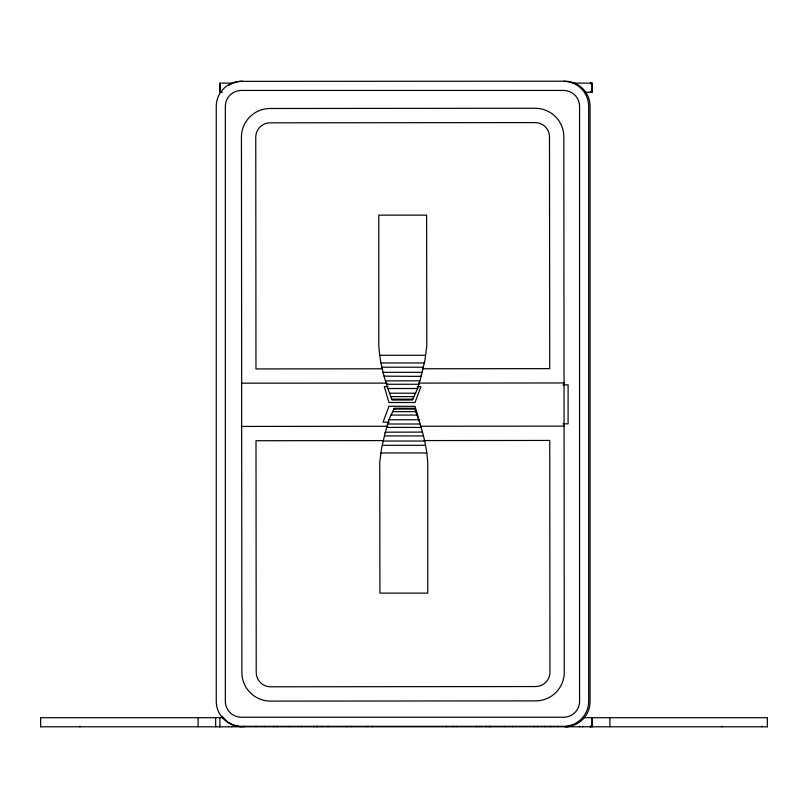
<?xml version="1.0" encoding="UTF-8"?>
<svg xmlns="http://www.w3.org/2000/svg" width="808" height="808" viewBox="0 0 808 808"><rect width="100%" height="100%" fill="white"/><g stroke="black" fill="none" stroke-linecap="round" stroke-linejoin="round"><path stroke-width="1.21" d="M421.241 376.063L424.927 360.146L426.806 345.955L426.624 215.14L378.8 215.14L378.8 345.289C379.821 364.156 385.264 382.548 392.132 400.011L412.332 400.011L417.736 388.244L421.423 375.276M385.123 432.977L388.81 420.009L394.223 408.242L414.423 408.242C421.271 425.715 426.715 444.107 427.745 462.974L427.745 593.112L379.922 593.112L379.74 462.297L381.629 448.107L385.315 432.189L422.392 432.098M421.15 376.387L384.154 376.164M233.714 83.113L219.897 83.113L219.897 92.213L222.412 92.213M572.923 83.113L592.325 83.113L592.325 92.213L584.78 92.213M379.72 355.288L425.624 355.288M381.033 362.954L424.331 362.954M381.841 367.216L423.402 367.216M382.043 368.801L255.974 368.913L255.762 137.168A14.332 14.332 0 0 1 270.084 122.826L535.159 122.584A14.332 14.332 0 0 1 549.501 136.895L549.713 368.65L422.382 368.761M383.123 372.326L422.14 372.326M385.456 380.851L419.988 380.851M387.103 383.123L241.622 383.174L241.885 672.488A28.654 28.654 0 0 0 270.569 701.112L535.643 700.879A28.654 28.654 0 0 0 564.277 672.195L563.832 136.885A28.654 28.654 0 0 0 535.149 108.252L270.074 108.494A28.654 28.654 0 0 0 241.441 137.178L241.663 383.255M418.615 383.093L564.055 382.962M386.396 384.255L419.089 384.255M563.065 384.861L568.105 384.861L568.105 423.826L563.065 423.826M387.961 386.638L384.295 386.638L388.951 402.505L415.019 402.505L420.928 386.638L417.261 386.638M387.678 388.517L417.635 388.517M389.597 393.203L415.666 393.203M390.84 396.607L414.13 396.607M391.91 399.162L412.939 399.162M393.607 409.09L414.635 409.09M392.425 411.646L415.706 411.646M390.88 415.06L416.948 415.06M388.921 419.746L418.867 419.746M389.143 422.17L383.043 422.17L388.951 406.303L415.019 406.303L419.675 422.17M387.456 423.998L420.15 423.998M387.749 426.271L241.663 426.432M420.493 426.24L564.055 426.139M386.557 427.412L421.089 427.412M384.416 435.926L423.422 435.926M383.335 440.602L256.005 440.724L256.217 672.468A14.332 14.332 0 0 0 270.559 686.79L535.633 686.548A14.332 14.332 0 0 0 549.955 672.205L549.743 440.451L423.675 440.572M383.144 441.047L424.705 441.047M382.214 445.299L425.513 445.299M380.921 452.965L426.826 452.965M40.41 717.686L223.665 717.686M583.538 717.686L767.59 717.686M40.41 726.786L767.59 726.786M767.358 717.686L767.358 726.786M761.843 726.22L761.843 726.786M721.948 726.22L721.948 726.786M609.878 717.686L609.878 726.786M592.325 717.686L592.325 726.786M591.971 717.686L591.971 726.786M591.941 83.113L591.941 92.213M591.032 83.113L591.032 83.689M591.032 91.647L591.032 92.213M591.032 726.22L591.032 726.786M590.466 83.113L590.466 83.689M590.466 91.647L590.466 92.213M590.466 726.22L590.466 726.786M590.163 726.22L590.163 726.786M582.689 726.22L582.689 726.786M579.508 726.22L579.508 726.786M567.903 726.22L567.903 726.786M566.57 726.22L566.57 726.786M557.783 726.22L557.783 726.786M550.309 726.22L550.309 726.786M544.804 726.22L544.804 726.786M537.34 726.22L537.34 726.786M534.149 726.22L534.149 726.786M512.434 726.22L512.434 726.786M504.96 726.22L504.96 726.786M490.466 726.22L490.466 726.786M489.315 726.22L489.315 726.786M486.133 726.22L486.133 726.786M479.841 726.22L479.841 726.786M476.215 726.22L476.215 726.786M456.732 726.22L456.732 726.786M453.268 726.22L453.268 726.786M446.602 726.22L446.602 726.786M372.266 726.22L372.266 726.786M366.943 726.22L366.943 726.786M351.268 726.22L351.268 726.786M346.925 726.22L346.925 726.786M328.159 726.22L328.159 726.786M321.867 726.22L321.867 726.786M317.534 726.22L317.534 726.786M316.292 726.22L316.292 726.786M313.746 726.22L313.746 726.786M301.313 726.22L301.313 726.786M289.123 726.22L289.123 726.786M277.124 726.22L277.124 726.786M273.851 726.22L273.851 726.786M264.923 726.22L264.923 726.786M255.954 726.22L255.954 726.786M244.319 726.22L244.319 726.786M243.763 726.22L243.763 726.786M231.765 726.22L231.765 726.786M228.492 726.22L228.492 726.786M220.039 83.113L220.039 92.213M220.039 726.22L220.039 726.786M219.897 717.686L219.897 726.786M219.564 726.22L219.564 726.786M215.675 717.686L215.675 726.786M198.122 717.686L198.122 726.786M79.871 726.22L79.871 726.786M40.642 717.686L40.642 726.786M563.61 81.345A25.068 25.068 0 0 1 588.678 106.414L588.678 701.263A25.068 25.068 0 0 1 563.61 726.331L241.309 726.331A25.068 25.068 0 0 1 216.251 701.263L216.251 106.414A25.068 25.068 0 0 1 241.309 81.345L564.984 81.214A25.078 25.078 0 0 1 590.062 106.282L590.062 701.718A25.078 25.078 0 0 1 564.984 726.786M228.866 85.294A25.078 25.078 0 0 1 242.592 81.214M242.592 726.786A25.078 25.078 0 0 1 222.089 716.151M563.61 90.445L241.309 90.445A15.968 15.968 0 0 0 225.341 106.414L225.341 701.263A15.968 15.968 0 0 0 241.309 717.231L563.61 717.231A15.968 15.968 0 0 0 579.578 701.263L579.578 106.414A15.968 15.968 0 0 0 563.61 90.445"/></g></svg>
